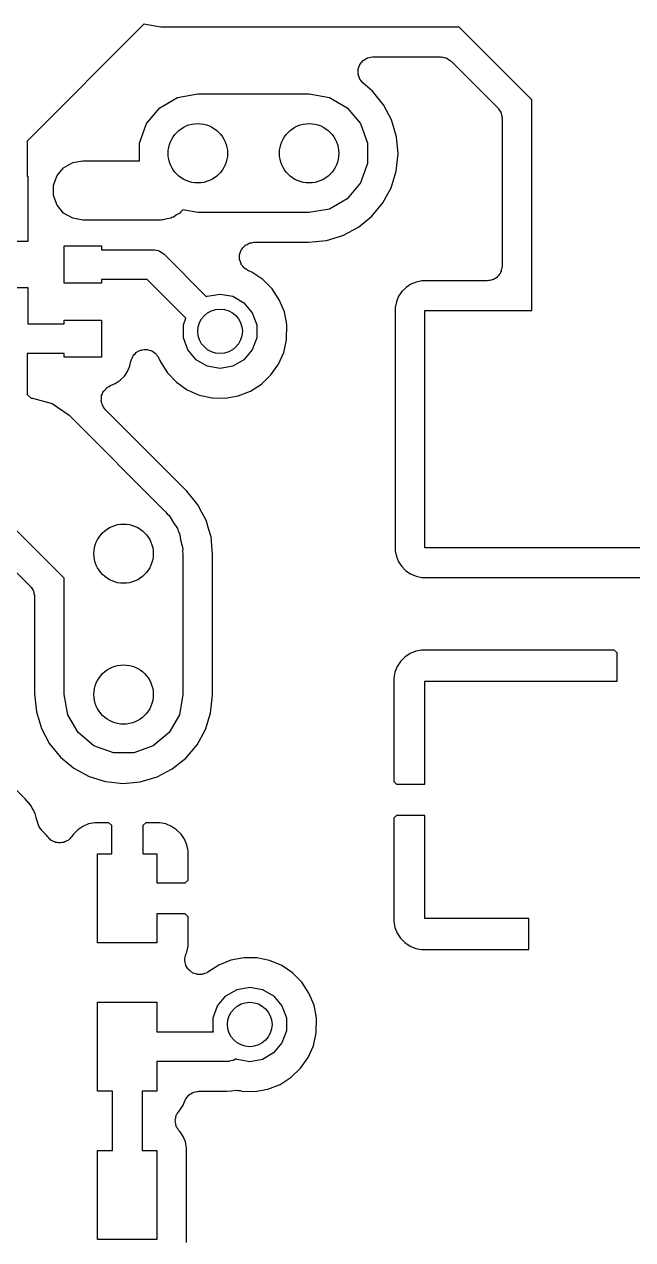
# Model space of a CAD drawing. Extents: x 69.6 to 139.6, y -158 to -61.
# Drawn here: x 103.68 to 107.78, y -152.33 to -144.13 of the extents above; entities that cross this region are included whole.
import ezdxf

# ---------------------------------------------------------------- set-up
doc = ezdxf.new("R2010")
doc.units = 0
doc.header["$MEASUREMENT"] = 0
doc.layers.add('BLACK', color=7, linetype='CONTINUOUS')

msp = doc.modelspace()

# ---------------------------------------------------------------- linework, layer by layer
at = {"layer": 'Black'}
for p, q in [((104.487, -144.13), (103.7, -144.917)), ((104.601, -144.15), (104.487, -144.13)), ((106.61, -144.15), (104.601, -144.15)), ((107.1, -144.64), (106.61, -144.15)), ((105.93, -144.433), (105.942, -144.4)), ((105.942, -144.4), (105.964, -144.373)), ((105.964, -144.373), (105.994, -144.356)), ((105.994, -144.356), (106.028, -144.35)), ((106.028, -144.35), (106.486, -144.35)), ((106.486, -144.35), (106.49, -144.351)), ((106.49, -144.351), (106.495, -144.35)), ((106.495, -144.35), (106.507, -144.354)), ((106.507, -144.354), (106.52, -144.356)), ((106.52, -144.356), (106.524, -144.358)), ((106.524, -144.358), (106.528, -144.359)), ((106.528, -144.359), (106.539, -144.367)), ((106.539, -144.367), (106.55, -144.373)), ((106.55, -144.373), (106.553, -144.377)), ((106.553, -144.377), (106.556, -144.379)), ((106.556, -144.379), (106.871, -144.694)), ((105.93, -144.467), (105.93, -144.433)), ((105.942, -144.5), (105.93, -144.467)), ((105.964, -144.527), (105.942, -144.5)), ((106.028, -144.581), (105.964, -144.527)), ((105.964, -144.527), (105.964, -144.527)), ((106.102, -144.672), (106.028, -144.581)), ((104.593, -144.694), (104.713, -144.624)), ((104.713, -144.624), (104.85, -144.6)), ((104.85, -144.6), (105.6, -144.6)), ((105.6, -144.6), (105.737, -144.624)), ((105.737, -144.624), (105.857, -144.694)), ((107.1, -146.06), (107.1, -144.64)), ((104.504, -144.8), (104.593, -144.694)), ((105.857, -144.694), (105.946, -144.8)), ((106.156, -144.775), (106.102, -144.672)), ((106.871, -144.694), (106.873, -144.697)), ((106.873, -144.697), (106.877, -144.7)), ((106.877, -144.7), (106.883, -144.711)), ((106.883, -144.711), (106.891, -144.722)), ((106.891, -144.722), (106.892, -144.726)), ((106.892, -144.726), (106.894, -144.73)), ((106.894, -144.73), (106.896, -144.743)), ((106.896, -144.743), (106.9, -144.755)), ((104.456, -144.931), (104.504, -144.8)), ((105.946, -144.8), (105.994, -144.931)), ((106.189, -144.888), (106.156, -144.775)), ((106.9, -144.755), (106.899, -144.76)), ((106.899, -144.76), (106.9, -144.764)), ((106.9, -144.764), (106.9, -145.76)), ((106.2, -145.004), (106.189, -144.888)), ((103.7, -144.917), (103.7, -145.155)), ((104.456, -145.05), (104.456, -144.931)), ((105.994, -144.931), (105.994, -145.069)), ((103.946, -145.097), (104.007, -145.062)), ((104.007, -145.062), (104.075, -145.05)), ((104.075, -145.05), (104.456, -145.05)), ((105.994, -145.069), (105.946, -145.2)), ((106.187, -145.121), (106.2, -145.004)), ((103.7, -145.155), (103.705, -145.155)), ((103.705, -145.155), (103.705, -145.595)), ((103.878, -145.215), (103.902, -145.15)), ((103.902, -145.15), (103.946, -145.097)), ((106.153, -145.232), (106.187, -145.121)), ((103.878, -145.285), (103.878, -145.215)), ((105.946, -145.2), (105.857, -145.306)), ((106.097, -145.335), (106.153, -145.232)), ((103.902, -145.35), (103.878, -145.285)), ((105.857, -145.306), (105.737, -145.376)), ((103.946, -145.403), (103.902, -145.35)), ((104.007, -145.438), (103.946, -145.403)), ((104.729, -145.403), (104.706, -145.416)), ((104.734, -145.396), (104.729, -145.403)), ((104.741, -145.391), (104.734, -145.396)), ((104.75, -145.382), (104.741, -145.391)), ((104.85, -145.4), (104.75, -145.382)), ((105.6, -145.4), (104.85, -145.4)), ((105.737, -145.376), (105.6, -145.4)), ((106.022, -145.425), (106.097, -145.335)), ((104.075, -145.45), (104.007, -145.438)), ((104.6, -145.45), (104.075, -145.45)), ((104.609, -145.448), (104.6, -145.45)), ((104.617, -145.449), (104.609, -145.448)), ((104.643, -145.442), (104.617, -145.449)), ((104.668, -145.438), (104.643, -145.442)), ((104.676, -145.434), (104.668, -145.438)), ((104.685, -145.431), (104.676, -145.434)), ((104.706, -145.416), (104.685, -145.431)), ((105.932, -145.499), (106.022, -145.425)), ((105.716, -145.588), (105.828, -145.554)), ((105.828, -145.554), (105.932, -145.499)), ((103.705, -145.595), (103.597, -145.595)), ((103.95, -145.875), (103.95, -145.625)), ((103.95, -145.625), (104.2, -145.625)), ((104.2, -145.625), (104.2, -145.65)), ((104.2, -145.65), (104.55, -145.65)), ((104.55, -145.65), (104.554, -145.651)), ((104.554, -145.651), (104.559, -145.65)), ((104.559, -145.65), (104.571, -145.654)), ((105.138, -145.664), (105.143, -145.65)), ((105.143, -145.65), (105.145, -145.648)), ((105.145, -145.648), (105.146, -145.646)), ((105.146, -145.646), (105.156, -145.635)), ((105.156, -145.635), (105.166, -145.623)), ((105.166, -145.623), (105.168, -145.622)), ((105.168, -145.622), (105.169, -145.62)), ((105.169, -145.62), (105.183, -145.614)), ((105.183, -145.614), (105.196, -145.606)), ((105.196, -145.606), (105.198, -145.606)), ((105.198, -145.606), (105.2, -145.604)), ((105.2, -145.604), (105.215, -145.603)), ((105.215, -145.603), (105.23, -145.6)), ((105.23, -145.6), (105.595, -145.6)), ((105.595, -145.6), (105.716, -145.588)), ((104.571, -145.654), (104.584, -145.656)), ((104.584, -145.656), (104.588, -145.658)), ((104.588, -145.658), (104.592, -145.659)), ((104.592, -145.659), (104.603, -145.667)), ((104.603, -145.667), (104.614, -145.673)), ((104.614, -145.673), (104.617, -145.677)), ((104.617, -145.677), (104.621, -145.679)), ((104.621, -145.679), (104.909, -145.967)), ((105.131, -145.683), (105.132, -145.68)), ((105.131, -145.698), (105.131, -145.683)), ((105.131, -145.713), (105.131, -145.698)), ((105.131, -145.715), (105.131, -145.713)), ((105.131, -145.717), (105.131, -145.715)), ((105.137, -145.731), (105.131, -145.717)), ((105.132, -145.678), (105.138, -145.664)), ((105.132, -145.68), (105.132, -145.678)), ((105.141, -145.746), (105.137, -145.731)), ((105.142, -145.748), (105.141, -145.746)), ((105.143, -145.75), (105.142, -145.748)), ((105.153, -145.761), (105.143, -145.75)), ((105.162, -145.773), (105.153, -145.761)), ((105.164, -145.775), (105.162, -145.773)), ((105.166, -145.777), (105.164, -145.775)), ((105.179, -145.784), (105.166, -145.777)), ((105.191, -145.792), (105.179, -145.784)), ((105.215, -145.802), (105.191, -145.792)), ((105.288, -145.852), (105.215, -145.802)), ((106.887, -145.81), (106.881, -145.817)), ((106.89, -145.802), (106.887, -145.81)), ((106.894, -145.794), (106.89, -145.802)), ((106.895, -145.786), (106.894, -145.794)), ((106.898, -145.777), (106.895, -145.786)), ((106.9, -145.76), (106.898, -145.769)), ((106.898, -145.769), (106.898, -145.777)), ((104.2, -145.875), (103.95, -145.875)), ((104.509, -145.85), (104.2, -145.85)), ((104.2, -145.85), (104.2, -145.875)), ((104.769, -146.111), (104.509, -145.85)), ((105.35, -145.914), (105.288, -145.852)), ((106.286, -145.883), (106.253, -145.904)), ((106.322, -145.868), (106.286, -145.883)), ((106.36, -145.86), (106.322, -145.868)), ((106.8, -145.86), (106.36, -145.86)), ((106.809, -145.858), (106.8, -145.86)), ((106.817, -145.858), (106.809, -145.858)), ((106.826, -145.855), (106.817, -145.858)), ((106.834, -145.854), (106.826, -145.855)), ((106.842, -145.85), (106.834, -145.854)), ((106.85, -145.847), (106.842, -145.85)), ((106.857, -145.841), (106.85, -145.847)), ((106.864, -145.837), (106.857, -145.841)), ((106.87, -145.83), (106.864, -145.837)), ((106.877, -145.824), (106.87, -145.83)), ((106.881, -145.817), (106.877, -145.824)), ((103.597, -145.905), (103.705, -145.905)), ((103.705, -145.905), (103.705, -146.15)), ((104.909, -145.967), (104.914, -145.964)), ((104.914, -145.964), (105, -145.949)), ((105, -145.949), (105.086, -145.964)), ((105.086, -145.964), (105.161, -146.008)), ((105.399, -145.988), (105.35, -145.914)), ((106.203, -145.964), (106.188, -146.001)), ((106.225, -145.932), (106.203, -145.964)), ((106.253, -145.904), (106.225, -145.932)), ((105.161, -146.008), (105.217, -146.075)), ((105.433, -146.069), (105.399, -145.988)), ((106.188, -146.001), (106.18, -146.039)), ((106.18, -146.039), (106.18, -146.088)), ((106.38, -147.66), (106.38, -146.06)), ((106.38, -146.06), (107.1, -146.06)), ((103.95, -146.15), (103.95, -146.125)), ((103.95, -146.125), (104.2, -146.125)), ((104.2, -146.125), (104.2, -146.375)), ((104.753, -146.156), (104.769, -146.111)), ((105.217, -146.075), (105.247, -146.156)), ((105.45, -146.155), (105.433, -146.069)), ((106.18, -146.088), (106.18, -147.68)), ((103.705, -146.15), (103.95, -146.15)), ((104.753, -146.244), (104.753, -146.156)), ((105.247, -146.156), (105.247, -146.244)), ((105.448, -146.257), (105.45, -146.155)), ((104.783, -146.325), (104.753, -146.244)), ((105.247, -146.244), (105.217, -146.325)), ((105.429, -146.343), (105.448, -146.257)), ((103.95, -146.35), (103.7, -146.35)), ((103.7, -146.35), (103.7, -146.626)), ((103.95, -146.375), (103.95, -146.35)), ((104.2, -146.375), (103.95, -146.375)), ((104.402, -146.391), (104.407, -146.381)), ((104.407, -146.381), (104.411, -146.37)), ((104.411, -146.37), (104.415, -146.366)), ((104.415, -146.366), (104.418, -146.36)), ((104.418, -146.36), (104.427, -146.353)), ((104.427, -146.353), (104.434, -146.344)), ((104.434, -146.344), (104.44, -146.341)), ((104.44, -146.341), (104.444, -146.337)), ((104.444, -146.337), (104.455, -146.333)), ((104.455, -146.333), (104.465, -146.328)), ((104.465, -146.328), (104.471, -146.327)), ((104.471, -146.327), (104.476, -146.325)), ((104.476, -146.325), (104.488, -146.324)), ((104.488, -146.324), (104.499, -146.323)), ((104.499, -146.323), (104.505, -146.324)), ((104.505, -146.324), (104.511, -146.324)), ((104.511, -146.324), (104.522, -146.327)), ((104.522, -146.327), (104.533, -146.33)), ((104.533, -146.33), (104.538, -146.333)), ((104.538, -146.333), (104.544, -146.335)), ((104.544, -146.335), (104.553, -146.342)), ((104.553, -146.342), (104.563, -146.348)), ((104.563, -146.348), (104.567, -146.352)), ((104.567, -146.352), (104.571, -146.356)), ((104.571, -146.356), (104.577, -146.366)), ((104.577, -146.366), (104.584, -146.375)), ((104.584, -146.375), (104.586, -146.381)), ((104.586, -146.381), (104.589, -146.386)), ((104.589, -146.386), (104.598, -146.407)), ((104.839, -146.392), (104.783, -146.325)), ((105.217, -146.325), (105.161, -146.392)), ((105.393, -146.423), (105.429, -146.343)), ((104.355, -146.503), (104.377, -146.471)), ((104.377, -146.471), (104.392, -146.434)), ((104.392, -146.434), (104.399, -146.402)), ((104.399, -146.402), (104.401, -146.397)), ((104.401, -146.397), (104.402, -146.391)), ((104.598, -146.407), (104.646, -146.481)), ((104.914, -146.436), (104.839, -146.392)), ((105, -146.451), (104.914, -146.436)), ((105.086, -146.436), (105, -146.451)), ((105.161, -146.392), (105.086, -146.436)), ((105.342, -146.495), (105.393, -146.423)), ((104.261, -146.566), (104.294, -146.552)), ((104.294, -146.552), (104.327, -146.531)), ((104.327, -146.531), (104.355, -146.503)), ((104.646, -146.481), (104.707, -146.544)), ((104.707, -146.544), (104.779, -146.595)), ((105.278, -146.556), (105.342, -146.495)), ((103.7, -146.626), (103.727, -146.652)), ((104.202, -146.633), (104.207, -146.623)), ((104.202, -146.639), (104.202, -146.633)), ((104.207, -146.623), (104.21, -146.612)), ((104.21, -146.612), (104.214, -146.607)), ((104.214, -146.607), (104.217, -146.601)), ((104.217, -146.601), (104.225, -146.594)), ((104.225, -146.594), (104.231, -146.585)), ((104.231, -146.585), (104.237, -146.581)), ((104.237, -146.581), (104.241, -146.577)), ((104.241, -146.577), (104.251, -146.572)), ((104.251, -146.572), (104.261, -146.566)), ((104.779, -146.595), (104.86, -146.63)), ((104.86, -146.63), (104.946, -146.649)), ((105.122, -146.636), (105.204, -146.604)), ((105.204, -146.604), (105.278, -146.556)), ((103.727, -146.652), (103.735, -146.652)), ((103.735, -146.652), (103.869, -146.687)), ((103.869, -146.687), (103.983, -146.767)), ((104.199, -146.668), (104.2, -146.657)), ((104.201, -146.674), (104.199, -146.668)), ((104.2, -146.646), (104.202, -146.639)), ((104.2, -146.657), (104.2, -146.646)), ((104.201, -146.68), (104.201, -146.674)), ((104.205, -146.69), (104.201, -146.68)), ((104.208, -146.701), (104.205, -146.69)), ((104.212, -146.706), (104.208, -146.701)), ((104.214, -146.712), (104.212, -146.706)), ((104.222, -146.72), (104.214, -146.712)), ((104.946, -146.649), (105.035, -146.651)), ((105.035, -146.651), (105.122, -146.636)), ((103.983, -146.767), (104.633, -147.417)), ((104.228, -146.73), (104.222, -146.72)), ((104.774, -147.276), (104.228, -146.73)), ((104.775, -147.277), (104.774, -147.276)), ((104.776, -147.277), (104.775, -147.277)), ((104.777, -147.278), (104.776, -147.277)), ((104.776, -147.277), (104.776, -147.277)), ((104.814, -147.325), (104.777, -147.278)), ((103.95, -147.866), (103.417, -147.333)), ((104.815, -147.326), (104.814, -147.325)), ((104.814, -147.325), (104.814, -147.325)), ((104.851, -147.371), (104.815, -147.326)), ((104.878, -147.422), (104.851, -147.371)), ((104.633, -147.417), (104.643, -147.432)), ((104.643, -147.432), (104.656, -147.443)), ((104.656, -147.443), (104.683, -147.488)), ((104.878, -147.423), (104.878, -147.422)), ((104.906, -147.474), (104.878, -147.423)), ((104.878, -147.423), (104.878, -147.423)), ((104.683, -147.488), (104.713, -147.531)), ((104.713, -147.531), (104.717, -147.548)), ((104.922, -147.53), (104.906, -147.474)), ((104.922, -147.531), (104.922, -147.53)), ((104.922, -147.53), (104.922, -147.53)), ((104.939, -147.587), (104.922, -147.531)), ((104.717, -147.548), (104.726, -147.563)), ((104.726, -147.563), (104.735, -147.615)), ((104.735, -147.615), (104.748, -147.665)), ((104.944, -147.644), (104.939, -147.587)), ((103.5, -147.698), (103.721, -147.919)), ((104.748, -147.665), (104.747, -147.683)), ((104.747, -147.683), (104.75, -147.7)), ((104.75, -147.7), (104.75, -148.65)), ((104.944, -147.645), (104.944, -147.644)), ((104.95, -147.705), (104.944, -147.645)), ((104.944, -147.645), (104.944, -147.645)), ((106.18, -147.68), (106.188, -147.718)), ((109.18, -147.66), (106.38, -147.66)), ((104.95, -148.65), (104.95, -147.705)), ((106.188, -147.718), (106.203, -147.754)), ((106.203, -147.754), (106.224, -147.787)), ((106.224, -147.787), (106.252, -147.815)), ((106.252, -147.815), (106.284, -147.837)), ((106.284, -147.837), (106.321, -147.852)), ((106.321, -147.852), (106.359, -147.86)), ((106.359, -147.86), (106.408, -147.86)), ((106.408, -147.86), (109.2, -147.86)), ((103.721, -147.919), (103.723, -147.923)), ((103.723, -147.923), (103.727, -147.926)), ((103.727, -147.926), (103.733, -147.937)), ((103.733, -147.937), (103.741, -147.948)), ((103.95, -148.65), (103.95, -147.866)), ((103.741, -147.948), (103.742, -147.952)), ((103.742, -147.952), (103.744, -147.956)), ((103.744, -147.956), (103.746, -147.969)), ((103.746, -147.969), (103.75, -147.981)), ((103.75, -147.981), (103.749, -147.986)), ((103.749, -147.986), (103.75, -147.99)), ((103.75, -147.99), (103.75, -148.645)), ((106.358, -148.35), (106.318, -148.358)), ((106.409, -148.35), (106.358, -148.35)), ((107.656, -148.35), (106.409, -148.35)), ((107.675, -148.369), (107.656, -148.35)), ((106.216, -148.427), (106.194, -148.461)), ((106.245, -148.397), (106.216, -148.427)), ((106.28, -148.374), (106.245, -148.397)), ((106.318, -148.358), (106.28, -148.374)), ((107.675, -148.56), (107.675, -148.369)), ((106.178, -148.499), (106.17, -148.539)), ((106.194, -148.461), (106.178, -148.499)), ((106.17, -148.539), (106.17, -149.236)), ((106.38, -149.255), (106.38, -148.56)), ((106.38, -148.56), (107.675, -148.56)), ((103.75, -148.645), (103.762, -148.766)), ((103.974, -148.787), (103.95, -148.65)), ((104.75, -148.65), (104.726, -148.787)), ((104.936, -148.775), (104.95, -148.654)), ((104.95, -148.654), (104.95, -148.65)), ((103.762, -148.766), (103.796, -148.878)), ((104.044, -148.907), (103.974, -148.787)), ((104.726, -148.787), (104.656, -148.907)), ((104.901, -148.886), (104.936, -148.775)), ((103.796, -148.878), (103.851, -148.982)), ((104.15, -148.996), (104.044, -148.907)), ((104.656, -148.907), (104.55, -148.996)), ((104.845, -148.989), (104.901, -148.886)), ((103.851, -148.982), (103.925, -149.072)), ((104.281, -149.044), (104.15, -148.996)), ((104.55, -148.996), (104.419, -149.044)), ((104.769, -149.078), (104.845, -148.989)), ((103.687, -149.353), (103.359, -149.025)), ((103.925, -149.072), (104.015, -149.147)), ((104.419, -149.044), (104.281, -149.044)), ((104.678, -149.152), (104.769, -149.078)), ((104.015, -149.147), (104.118, -149.203)), ((104.575, -149.206), (104.678, -149.152)), ((104.118, -149.203), (104.229, -149.237)), ((104.229, -149.237), (104.346, -149.25)), ((104.346, -149.25), (104.462, -149.239)), ((104.462, -149.239), (104.575, -149.206)), ((106.17, -149.236), (106.189, -149.255)), ((106.189, -149.255), (106.38, -149.255)), ((103.707, -149.378), (103.687, -149.353)), ((103.708, -149.379), (103.707, -149.378)), ((103.707, -149.378), (103.707, -149.378)), ((103.726, -149.401), (103.708, -149.379)), ((103.739, -149.426), (103.726, -149.401)), ((103.739, -149.427), (103.739, -149.426)), ((103.74, -149.427), (103.739, -149.427)), ((103.753, -149.453), (103.74, -149.427)), ((103.761, -149.48), (103.753, -149.453)), ((103.761, -149.481), (103.761, -149.48)), ((103.772, -149.516), (103.761, -149.481)), ((103.761, -149.481), (103.761, -149.481)), ((106.189, -149.465), (106.17, -149.484)), ((106.17, -149.484), (106.17, -150.181)), ((106.38, -149.465), (106.189, -149.465)), ((106.38, -150.16), (106.38, -149.465)), ((103.772, -149.518), (103.772, -149.516)), ((103.773, -149.52), (103.772, -149.518)), ((103.775, -149.524), (103.773, -149.52)), ((103.778, -149.537), (103.775, -149.524)), ((103.788, -149.551), (103.778, -149.537)), ((103.778, -149.537), (103.778, -149.537)), ((103.778, -149.537), (103.778, -149.537)), ((103.798, -149.565), (103.788, -149.551)), ((103.798, -149.566), (103.798, -149.565)), ((103.831, -149.598), (103.798, -149.566)), ((103.798, -149.566), (103.798, -149.566)), ((103.798, -149.566), (103.798, -149.566)), ((104.042, -149.562), (104.013, -149.591)), ((104.076, -149.539), (104.042, -149.562)), ((104.114, -149.523), (104.076, -149.539)), ((104.155, -149.515), (104.114, -149.523)), ((104.251, -149.515), (104.155, -149.515)), ((104.27, -149.534), (104.251, -149.515)), ((104.27, -149.725), (104.27, -149.534)), ((104.499, -149.515), (104.48, -149.534)), ((104.48, -149.534), (104.48, -149.725)), ((104.595, -149.515), (104.499, -149.515)), ((104.635, -149.523), (104.595, -149.515)), ((104.673, -149.539), (104.635, -149.523)), ((104.707, -149.562), (104.673, -149.539)), ((104.737, -149.591), (104.707, -149.562)), ((103.836, -149.606), (103.831, -149.598)), ((103.843, -149.614), (103.836, -149.606)), ((103.85, -149.623), (103.843, -149.614)), ((103.855, -149.626), (103.85, -149.623)), ((103.86, -149.631), (103.855, -149.626)), ((103.869, -149.636), (103.86, -149.631)), ((103.878, -149.642), (103.869, -149.636)), ((103.885, -149.644), (103.878, -149.642)), ((103.891, -149.647), (103.885, -149.644)), ((103.902, -149.648), (103.891, -149.647)), ((103.912, -149.65), (103.902, -149.648)), ((103.919, -149.65), (103.912, -149.65)), ((103.925, -149.65), (103.919, -149.65)), ((103.936, -149.648), (103.925, -149.65)), ((103.947, -149.647), (103.936, -149.648)), ((103.953, -149.644), (103.947, -149.647)), ((103.959, -149.642), (103.953, -149.644)), ((103.968, -149.636), (103.959, -149.642)), ((103.978, -149.632), (103.968, -149.636)), ((103.982, -149.627), (103.978, -149.632)), ((103.988, -149.623), (103.982, -149.627)), ((103.994, -149.614), (103.988, -149.623)), ((104.002, -149.607), (103.994, -149.614)), ((104.013, -149.591), (104.002, -149.607)), ((104.76, -149.625), (104.737, -149.591)), ((104.776, -149.663), (104.76, -149.625)), ((104.784, -149.703), (104.776, -149.663)), ((104.175, -150.325), (104.175, -149.725)), ((104.175, -149.725), (104.27, -149.725)), ((104.48, -149.725), (104.574, -149.725)), ((104.574, -149.725), (104.574, -149.92)), ((104.784, -149.754), (104.784, -149.703)), ((104.784, -149.901), (104.784, -149.754)), ((104.765, -149.92), (104.784, -149.901)), ((104.574, -149.92), (104.765, -149.92)), ((104.765, -150.13), (104.574, -150.13)), ((104.574, -150.13), (104.574, -150.325)), ((104.784, -150.149), (104.765, -150.13)), ((104.784, -150.296), (104.784, -150.149)), ((106.17, -150.181), (106.178, -150.221)), ((106.178, -150.221), (106.194, -150.259)), ((107.08, -150.16), (106.38, -150.16)), ((107.08, -150.37), (107.08, -150.16)), ((104.784, -150.347), (104.784, -150.296)), ((106.194, -150.259), (106.216, -150.293)), ((106.216, -150.293), (106.245, -150.323)), ((106.245, -150.323), (106.28, -150.346)), ((104.574, -150.325), (104.175, -150.325)), ((104.767, -150.41), (104.769, -150.405)), ((104.769, -150.405), (104.77, -150.4)), ((104.77, -150.4), (104.776, -150.387)), ((104.776, -150.387), (104.784, -150.347)), ((106.28, -150.346), (106.318, -150.362)), ((106.318, -150.362), (106.358, -150.37)), ((106.358, -150.37), (106.409, -150.37)), ((106.409, -150.37), (107.08, -150.37)), ((104.763, -150.434), (104.765, -150.422)), ((104.763, -150.439), (104.763, -150.434)), ((104.763, -150.444), (104.763, -150.439)), ((104.765, -150.456), (104.763, -150.444)), ((104.765, -150.422), (104.767, -150.41)), ((104.767, -150.468), (104.765, -150.456)), ((104.769, -150.473), (104.767, -150.468)), ((104.77, -150.478), (104.769, -150.473)), ((104.777, -150.488), (104.77, -150.478)), ((104.991, -150.474), (104.917, -150.522)), ((105.072, -150.441), (104.991, -150.474)), ((105.159, -150.425), (105.072, -150.441)), ((105.247, -150.425), (105.159, -150.425)), ((105.334, -150.443), (105.247, -150.425)), ((105.415, -150.477), (105.334, -150.443)), ((105.488, -150.527), (105.415, -150.477)), ((104.783, -150.499), (104.777, -150.488)), ((104.787, -150.503), (104.783, -150.499)), ((104.789, -150.507), (104.787, -150.503)), ((104.799, -150.514), (104.789, -150.507)), ((104.808, -150.523), (104.799, -150.514)), ((104.813, -150.525), (104.808, -150.523)), ((104.817, -150.528), (104.813, -150.525)), ((104.829, -150.531), (104.817, -150.528)), ((104.84, -150.536), (104.829, -150.531)), ((104.845, -150.536), (104.84, -150.536)), ((104.851, -150.538), (104.845, -150.536)), ((104.863, -150.537), (104.851, -150.538)), ((104.875, -150.538), (104.863, -150.537)), ((104.88, -150.536), (104.875, -150.538)), ((104.885, -150.536), (104.88, -150.536)), ((104.896, -150.531), (104.885, -150.536)), ((104.908, -150.528), (104.896, -150.531)), ((104.912, -150.524), (104.908, -150.528)), ((104.917, -150.522), (104.912, -150.524)), ((105.55, -150.589), (105.488, -150.527)), ((105.039, -150.683), (105.114, -150.639)), ((105.114, -150.639), (105.2, -150.624)), ((105.2, -150.624), (105.286, -150.639)), ((105.286, -150.639), (105.361, -150.683)), ((105.599, -150.663), (105.55, -150.589)), ((104.175, -151.325), (104.175, -150.725)), ((104.175, -150.725), (104.574, -150.725)), ((104.574, -150.725), (104.574, -150.925)), ((104.983, -150.75), (105.039, -150.683)), ((105.361, -150.683), (105.417, -150.75)), ((105.633, -150.744), (105.599, -150.663)), ((104.953, -150.831), (104.983, -150.75)), ((105.417, -150.75), (105.447, -150.831)), ((105.65, -150.83), (105.633, -150.744)), ((104.953, -150.919), (104.953, -150.831)), ((105.447, -150.831), (105.447, -150.919)), ((105.648, -150.932), (105.65, -150.83)), ((104.574, -150.925), (104.955, -150.925)), ((104.955, -150.925), (104.953, -150.919)), ((105.447, -150.919), (105.417, -151)), ((105.629, -151.018), (105.648, -150.932)), ((105.417, -151), (105.361, -151.067)), ((105.593, -151.098), (105.629, -151.018)), ((105.05, -151.125), (104.574, -151.125)), ((104.574, -151.125), (104.574, -151.325)), ((105.054, -151.124), (105.05, -151.125)), ((105.059, -151.125), (105.054, -151.124)), ((105.071, -151.121), (105.059, -151.125)), ((105.084, -151.119), (105.071, -151.121)), ((105.088, -151.117), (105.084, -151.119)), ((105.092, -151.116), (105.088, -151.117)), ((105.103, -151.108), (105.092, -151.116)), ((105.106, -151.106), (105.103, -151.108)), ((105.114, -151.111), (105.106, -151.106)), ((105.2, -151.126), (105.114, -151.111)), ((105.286, -151.111), (105.2, -151.126)), ((105.361, -151.067), (105.286, -151.111)), ((105.542, -151.17), (105.593, -151.098)), ((105.478, -151.231), (105.542, -151.17)), ((105.322, -151.311), (105.404, -151.279)), ((105.404, -151.279), (105.478, -151.231)), ((104.275, -151.325), (104.175, -151.325)), ((104.275, -151.517), (104.275, -151.325)), ((104.574, -151.325), (104.475, -151.325)), ((104.475, -151.325), (104.475, -151.725)), ((104.751, -151.42), (104.765, -151.386)), ((104.765, -151.386), (104.768, -151.381)), ((104.768, -151.381), (104.771, -151.375)), ((104.771, -151.375), (104.778, -151.366)), ((104.778, -151.366), (104.784, -151.357)), ((104.784, -151.357), (104.789, -151.353)), ((104.789, -151.353), (104.793, -151.348)), ((104.793, -151.348), (104.803, -151.343)), ((104.803, -151.343), (104.812, -151.336)), ((104.812, -151.336), (104.818, -151.334)), ((104.818, -151.334), (104.823, -151.331)), ((104.823, -151.331), (104.834, -151.329)), ((104.834, -151.329), (104.845, -151.326)), ((104.845, -151.326), (104.851, -151.326)), ((104.851, -151.326), (104.857, -151.325)), ((104.857, -151.325), (105.045, -151.325)), ((105.045, -151.325), (105.077, -151.322)), ((105.077, -151.322), (105.078, -151.322)), ((105.078, -151.322), (105.105, -151.319)), ((105.078, -151.322), (105.078, -151.322)), ((105.105, -151.319), (105.12, -151.321)), ((105.12, -151.321), (105.135, -151.321)), ((105.135, -151.321), (105.146, -151.324)), ((105.146, -151.324), (105.235, -151.326)), ((105.235, -151.326), (105.322, -151.311)), ((104.713, -151.475), (104.716, -151.467)), ((104.716, -151.467), (104.722, -151.461)), ((104.722, -151.461), (104.728, -151.454)), ((104.728, -151.454), (104.729, -151.453)), ((104.729, -151.453), (104.751, -151.42)), ((104.275, -151.523), (104.275, -151.517)), ((104.275, -151.517), (104.275, -151.517)), ((104.275, -151.517), (104.275, -151.517)), ((104.275, -151.525), (104.275, -151.523)), ((104.275, -151.725), (104.275, -151.525)), ((104.698, -151.516), (104.701, -151.508)), ((104.699, -151.525), (104.698, -151.516)), ((104.698, -151.533), (104.699, -151.525)), ((104.701, -151.542), (104.698, -151.533)), ((104.701, -151.499), (104.705, -151.491)), ((104.701, -151.508), (104.701, -151.499)), ((104.701, -151.551), (104.701, -151.542)), ((104.705, -151.559), (104.701, -151.551)), ((104.705, -151.491), (104.707, -151.482)), ((104.707, -151.482), (104.713, -151.475)), ((104.707, -151.567), (104.705, -151.559)), ((104.712, -151.574), (104.707, -151.567)), ((104.716, -151.582), (104.712, -151.574)), ((104.722, -151.588), (104.716, -151.582)), ((104.727, -151.596), (104.722, -151.588)), ((104.73, -151.598), (104.727, -151.596)), ((104.751, -151.631), (104.73, -151.598)), ((104.766, -151.667), (104.751, -151.631)), ((104.774, -151.706), (104.766, -151.667)), ((104.774, -152.297), (104.774, -151.706)), ((104.175, -152.325), (104.175, -151.725)), ((104.175, -151.725), (104.275, -151.725)), ((104.475, -151.725), (104.574, -151.725)), ((104.574, -151.725), (104.574, -152.325)), ((104.574, -152.325), (104.175, -152.325)), ((104.774, -152.346), (104.774, -152.297))]:
    msp.add_line(p, q, dxfattribs=at)
for centre, radius in [((104.85, -145), 0.2), ((105.6, -145), 0.2), ((105, -146.2), 0.15), ((104.35, -147.7), 0.2), ((104.35, -148.65), 0.2), ((105.2, -150.875), 0.15)]:
    msp.add_circle(centre, radius, dxfattribs=at)

doc.saveas('drawing.dxf')
